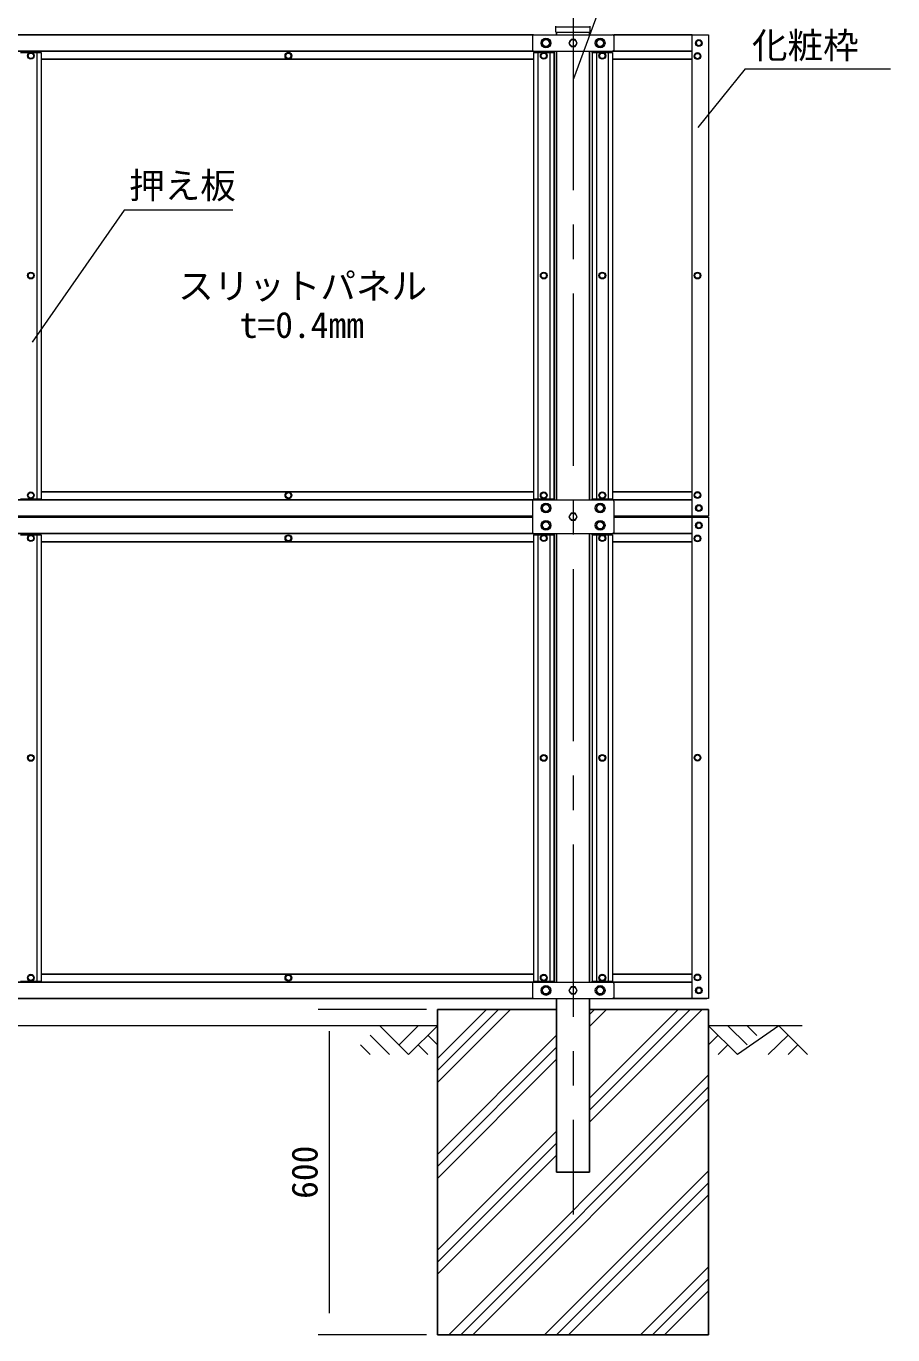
# Model space of a CAD drawing. Units: millimetres, scale not verified. Extents: x -4200 to 4200, y -2970 to 2970.
# Drawn here: x -1896 to -297, y -704 to 1709 of the extents above; entities that cross this region are included whole.
import ezdxf
from ezdxf.enums import TextEntityAlignment as Align

# ---------------------------------------------------------------- set-up
doc = ezdxf.new("R2010")
doc.units = ezdxf.units.MM
doc.header["$LTSCALE"] = 10
doc.linetypes.add('USER1', pattern=[50.8, 31.75, -6.35, 6.35, -6.35])
for name, color, linetype, lineweight in [('0-2_D-STR1', 1, 'Continuous', 25), ('0-3_D-STR3', 3, 'Continuous', 13), ('0-4_D-BMK', 2, 'USER1', 13), ('0-5_D-STR-DIM', 7, 'Continuous', 13), ('0-6_0', 7, 'Continuous', 25), ('0-8_D-STR-TXT', 7, 'Continuous', 13), ('0-B_D-STR4', 7, 'Continuous', 25), ('0-C_D-DCR-HCH', 7, 'Continuous', 13)]:
    doc.layers.add(name, color=color, linetype=linetype, lineweight=lineweight)
doc.styles.add('ＭＳ ゴシック', font='')
doc.styles.get('ＭＳ ゴシック').set_extended_font_data('MS Gothic')

msp = doc.modelspace()

# ---------------------------------------------------------------- linework, layer by layer
at = {"layer": '0-2_D-STR1'}
for p, q in [((-2813.94, 1693.3), (-959.94, 1693.3)), ((-917.19, 1698.51), (-917.19, 1693.3)), ((-856.69, 1698.51), (-856.69, 1693.3)), ((-811.94, 1693.3), (-666.94, 1693.3)), ((-2813.94, 1663.3), (-959.94, 1663.3)), ((-1867.94, 1648.3), (-959.94, 1648.3)), ((-921.94, 835.8), (-921.94, 1663.3)), ((-917.19, 1663.3), (-917.19, 835.8)), ((-856.69, 1663.3), (-856.69, 835.8)), ((-851.94, 1661.05), (-851.94, 1663.3)), ((-813.94, 1648.3), (-666.94, 1648.3)), ((-813.93, 1663.3), (-666.94, 1663.3)), ((-1867.94, 850.8), (-959.94, 850.8)), ((-666.94, 850.8), (-813.94, 850.8)), ((-2813.94, 835.8), (-959.94, 835.8)), ((-851.94, 838.05), (-851.94, 835.8)), ((-666.94, 835.8), (-813.94, 835.8)), ((-2811.94, 805.8), (-961.94, 805.8)), ((-2811.94, 803.8), (-961.94, 803.8)), ((-666.94, 805.8), (-811.94, 805.8)), ((-811.94, 803.8), (-666.94, 803.8)), ((-2813.94, 773.8), (-959.94, 773.8)), ((-921.94, -53.7), (-921.94, 773.8)), ((-917.19, 773.8), (-917.19, -53.7)), ((-856.69, 773.8), (-856.69, -53.7)), ((-851.94, 773.8), (-851.94, 771.55)), ((-813.93, 773.8), (-666.94, 773.8)), ((-1867.94, 758.8), (-959.94, 758.8)), ((-813.94, 758.8), (-666.94, 758.8)), ((-1867.94, -38.7), (-959.94, -38.7)), ((-666.94, -38.7), (-813.94, -38.7)), ((-2813.94, -53.7), (-959.94, -53.7)), ((-851.94, -53.7), (-851.94, -51.45)), ((-666.94, -53.7), (-813.94, -53.7)), ((-2813.93, -83.7), (-959.94, -83.7)), ((-856.69, -83.7), (-856.69, -403.7)), ((-639.94, -83.7), (-813.94, -83.7)), ((-917.19, -403.7), (-856.69, -403.7))]:
    msp.add_line(p, q, dxfattribs=at)
msp.add_lwpolyline([(-917.19, -83.7), (-917.19, -403.7), (-856.69, -403.7)], dxfattribs=at)
at = {"layer": '0-3_D-STR3'}
for p, q in [((-961.94, 1691.3), (-961.94, 1665.3)), ((-959.94, 1693.3), (-813.94, 1693.3)), ((-918.39, 1698.51), (-918.39, 1709.38)), ((-918.39, 1698.51), (-855.49, 1698.51)), ((-917.19, 1708.3), (-856.69, 1708.3)), ((-855.49, 1698.51), (-855.49, 1709.38)), ((-811.94, 1691.3), (-811.94, 1665.3)), ((-1905.94, 1661.05), (-1867.94, 1661.05)), ((-1875.94, 1661.05), (-1875.94, 838.05)), ((-1867.94, 1661.05), (-1867.94, 838.05)), ((-959.94, 1663.3), (-813.94, 1663.3)), ((-959.94, 1661.05), (-921.94, 1661.05)), ((-959.94, 1661.05), (-959.94, 838.05)), ((-951.94, 1661.05), (-951.94, 838.05)), ((-929.94, 1661.05), (-929.94, 838.05)), ((-921.94, 1661.05), (-921.94, 838.05)), ((-851.94, 1661.05), (-813.94, 1661.05)), ((-851.94, 1661.05), (-851.94, 838.05)), ((-843.94, 1661.05), (-843.94, 838.05)), ((-821.94, 1661.05), (-821.94, 838.05)), ((-813.94, 1661.05), (-813.94, 838.05)), ((-1905.94, 838.05), (-1867.94, 838.05)), ((-961.94, 833.8), (-961.94, 775.8)), ((-959.94, 838.05), (-921.94, 838.05)), ((-959.94, 835.8), (-813.94, 835.8)), ((-851.94, 838.05), (-813.94, 838.05)), ((-811.94, 833.8), (-811.94, 775.8)), ((-639.94, 803.8), (-666.94, 803.8)), ((-959.94, 773.8), (-813.94, 773.8)), ((-1905.94, 771.55), (-1867.94, 771.55)), ((-1875.94, 771.55), (-1875.94, -51.45)), ((-1867.94, 771.55), (-1867.94, -51.45)), ((-959.94, 771.55), (-921.94, 771.55)), ((-959.94, 771.55), (-959.94, -51.45)), ((-951.94, 771.55), (-951.94, -51.45)), ((-929.94, 771.55), (-929.94, -51.45)), ((-921.94, 771.55), (-921.94, -51.45)), ((-851.94, 771.55), (-813.94, 771.55)), ((-851.94, 771.55), (-851.94, -51.45)), ((-843.94, 771.55), (-843.94, -51.45)), ((-821.94, 771.55), (-821.94, -51.45)), ((-813.94, 771.55), (-813.94, -51.45)), ((-1905.94, -51.45), (-1867.94, -51.45)), ((-961.94, -55.7), (-961.94, -81.7)), ((-959.94, -51.45), (-921.94, -51.45)), ((-959.94, -53.7), (-813.94, -53.7)), ((-851.94, -51.45), (-813.94, -51.45)), ((-811.94, -55.7), (-811.94, -81.7)), ((-959.94, -83.7), (-813.94, -83.7)), ((-636.94, -83.7), (-666.94, -83.7)), ((-666.94, -83.7), (-665.34, -83.7))]:
    msp.add_line(p, q, dxfattribs=at)
for points in [[(-636.94, 805.8), (-666.94, 805.8), (-666.94, 1693.3), (-636.94, 1693.3)], [(-929.44, 1678.3), (-933.18, 1684.8), (-940.7, 1684.8), (-944.44, 1678.3), (-940.7, 1671.8), (-933.18, 1671.8)], [(-879.44, 1678.3), (-883.18, 1684.8), (-890.7, 1684.8), (-894.44, 1678.3), (-890.7, 1671.8), (-883.18, 1671.8)], [(-829.44, 1678.3), (-833.18, 1684.8), (-840.7, 1684.8), (-844.44, 1678.3), (-840.7, 1671.8), (-833.18, 1671.8)], [(-649.17, 1678.3), (-652.05, 1683.3), (-657.83, 1683.3), (-660.71, 1678.3), (-657.83, 1673.3), (-652.05, 1673.3)], [(-1892.71, 1654.8), (-1889.83, 1659.8), (-1884.05, 1659.8), (-1881.17, 1654.8), (-1884.05, 1649.8), (-1889.83, 1649.8)], [(-1406.17, 1654.8), (-1409.05, 1659.8), (-1414.83, 1659.8), (-1417.71, 1654.8), (-1414.83, 1649.8), (-1409.05, 1649.8)], [(-946.71, 1654.8), (-943.83, 1659.8), (-938.05, 1659.8), (-935.17, 1654.8), (-938.05, 1649.8), (-943.83, 1649.8)], [(-838.71, 1654.8), (-835.83, 1659.8), (-830.05, 1659.8), (-827.17, 1654.8), (-830.05, 1649.8), (-835.83, 1649.8)], [(-651.67, 1654.3), (-654.55, 1659.3), (-660.33, 1659.3), (-663.21, 1654.3), (-660.33, 1649.3), (-654.55, 1649.3)], [(-1892.71, 1249.55), (-1889.83, 1254.55), (-1884.05, 1254.55), (-1881.17, 1249.55), (-1884.05, 1244.55), (-1889.83, 1244.55)], [(-946.71, 1249.55), (-943.83, 1254.55), (-938.05, 1254.55), (-935.17, 1249.55), (-938.05, 1244.55), (-943.83, 1244.55)], [(-838.71, 1249.55), (-835.83, 1254.55), (-830.05, 1254.55), (-827.17, 1249.55), (-830.05, 1244.55), (-835.83, 1244.55)], [(-651.67, 1249.55), (-654.55, 1254.55), (-660.33, 1254.55), (-663.21, 1249.55), (-660.33, 1244.55), (-654.55, 1244.55)], [(-1892.71, 844.3), (-1889.83, 849.3), (-1884.05, 849.3), (-1881.17, 844.3), (-1884.05, 839.3), (-1889.83, 839.3)], [(-1406.17, 844.3), (-1409.05, 849.3), (-1414.83, 849.3), (-1417.71, 844.3), (-1414.83, 839.3), (-1409.05, 839.3)], [(-946.71, 844.3), (-943.83, 849.3), (-938.05, 849.3), (-935.17, 844.3), (-938.05, 839.3), (-943.83, 839.3)], [(-838.71, 844.3), (-835.83, 849.3), (-830.05, 849.3), (-827.17, 844.3), (-830.05, 839.3), (-835.83, 839.3)], [(-651.67, 844.8), (-654.55, 839.8), (-660.33, 839.8), (-663.21, 844.8), (-660.33, 849.8), (-654.55, 849.8)], [(-929.44, 820.8), (-933.18, 827.3), (-940.7, 827.3), (-944.44, 820.8), (-940.7, 814.3), (-933.18, 814.3)], [(-829.44, 820.8), (-833.18, 827.3), (-840.7, 827.3), (-844.44, 820.8), (-840.7, 814.3), (-833.18, 814.3)], [(-649.17, 820.8), (-652.05, 825.8), (-657.83, 825.8), (-660.71, 820.8), (-657.83, 815.8), (-652.05, 815.8)], [(-879.44, 804.8), (-883.18, 811.3), (-890.7, 811.3), (-894.44, 804.8), (-890.7, 798.3), (-883.18, 798.3)], [(-636.94, -83.7), (-666.94, -83.7), (-666.94, 803.8), (-636.94, 803.8)], [(-929.44, 788.8), (-933.18, 795.3), (-940.7, 795.3), (-944.44, 788.8), (-940.7, 782.3), (-933.18, 782.3)], [(-829.44, 788.8), (-833.18, 795.3), (-840.7, 795.3), (-844.44, 788.8), (-840.7, 782.3), (-833.18, 782.3)], [(-649.17, 788.8), (-652.05, 793.8), (-657.83, 793.8), (-660.71, 788.8), (-657.83, 783.8), (-652.05, 783.8)], [(-1892.71, 765.3), (-1889.83, 770.3), (-1884.05, 770.3), (-1881.17, 765.3), (-1884.05, 760.3), (-1889.83, 760.3)], [(-1406.17, 765.3), (-1409.05, 770.3), (-1414.83, 770.3), (-1417.71, 765.3), (-1414.83, 760.3), (-1409.05, 760.3)], [(-1406.17, 765.3), (-1409.05, 770.3), (-1414.83, 770.3), (-1417.71, 765.3), (-1414.83, 760.3), (-1409.05, 760.3)], [(-946.71, 765.3), (-943.83, 770.3), (-938.05, 770.3), (-935.17, 765.3), (-938.05, 760.3), (-943.83, 760.3)], [(-838.71, 765.3), (-835.83, 770.3), (-830.05, 770.3), (-827.17, 765.3), (-830.05, 760.3), (-835.83, 760.3)], [(-651.67, 764.8), (-654.55, 769.8), (-660.33, 769.8), (-663.21, 764.8), (-660.33, 759.8), (-654.55, 759.8)], [(-1892.71, 360.05), (-1889.83, 365.05), (-1884.05, 365.05), (-1881.17, 360.05), (-1884.05, 355.05), (-1889.83, 355.05)], [(-946.71, 360.05), (-943.83, 365.05), (-938.05, 365.05), (-935.17, 360.05), (-938.05, 355.05), (-943.83, 355.05)], [(-838.71, 360.05), (-835.83, 365.05), (-830.05, 365.05), (-827.17, 360.05), (-830.05, 355.05), (-835.83, 355.05)], [(-651.67, 360.55), (-654.55, 365.55), (-660.33, 365.55), (-663.21, 360.55), (-660.33, 355.55), (-654.55, 355.55)], [(-1892.71, -45.2), (-1889.83, -40.2), (-1884.05, -40.2), (-1881.17, -45.2), (-1884.05, -50.2), (-1889.83, -50.2)], [(-1406.17, -45.2), (-1409.05, -40.2), (-1414.83, -40.2), (-1417.71, -45.2), (-1414.83, -50.2), (-1409.05, -50.2)], [(-946.71, -45.2), (-943.83, -40.2), (-938.05, -40.2), (-935.17, -45.2), (-938.05, -50.2), (-943.83, -50.2)], [(-838.71, -45.2), (-835.83, -40.2), (-830.05, -40.2), (-827.17, -45.2), (-830.05, -50.2), (-835.83, -50.2)], [(-651.67, -44.7), (-654.55, -49.7), (-660.33, -49.7), (-663.21, -44.7), (-660.33, -39.7), (-654.55, -39.7)], [(-929.44, -68.7), (-933.18, -62.2), (-940.7, -62.2), (-944.44, -68.7), (-940.7, -75.2), (-933.18, -75.2)], [(-879.44, -68.7), (-883.18, -62.2), (-890.7, -62.2), (-894.44, -68.7), (-890.7, -75.2), (-883.18, -75.2)], [(-829.44, -68.7), (-833.18, -62.2), (-840.7, -62.2), (-844.44, -68.7), (-840.7, -75.2), (-833.18, -75.2)], [(-649.17, -68.7), (-652.05, -63.7), (-657.83, -63.7), (-660.71, -68.7), (-657.83, -73.7), (-652.05, -73.7)]]:
    msp.add_lwpolyline(points, close=True, dxfattribs=at)
for centre, radius in [((-936.94, 1678.3), 9), ((-936.94, 1678.3), 6.5), ((-886.94, 1678.3), 6.5), ((-836.94, 1678.3), 9), ((-836.94, 1678.3), 6.5), ((-654.94, 1678.3), 6.25), ((-654.94, 1678.3), 5), ((-1886.94, 1654.8), 6.25), ((-1886.94, 1654.8), 5), ((-1411.94, 1654.8), 6.25), ((-1411.94, 1654.8), 5), ((-940.94, 1654.8), 6.25), ((-940.94, 1654.8), 5), ((-832.94, 1654.8), 6.25), ((-832.94, 1654.8), 5), ((-657.44, 1654.3), 6.25), ((-657.44, 1654.3), 5), ((-1886.94, 1249.55), 6.25), ((-940.94, 1249.55), 6.25), ((-832.94, 1249.55), 6.25), ((-657.44, 1249.55), 6.25), ((-1886.94, 1249.55), 5), ((-940.94, 1249.55), 5), ((-832.94, 1249.55), 5), ((-657.44, 1249.55), 5), ((-1886.94, 844.3), 6.25), ((-1886.94, 844.3), 5), ((-1411.94, 844.3), 6.25), ((-1411.94, 844.3), 5), ((-940.94, 844.3), 6.25), ((-940.94, 844.3), 5), ((-832.94, 844.3), 6.25), ((-832.94, 844.3), 5), ((-657.44, 844.8), 6.25), ((-657.44, 844.8), 5), ((-936.94, 820.8), 9), ((-936.94, 820.8), 6.5), ((-836.94, 820.8), 9), ((-836.94, 820.8), 6.5), ((-654.94, 820.8), 6.25), ((-654.94, 820.8), 5), ((-936.94, 788.8), 9), ((-886.94, 804.8), 6.5), ((-836.94, 788.8), 9), ((-936.94, 788.8), 6.5), ((-836.94, 788.8), 6.5), ((-654.94, 788.8), 6.25), ((-654.94, 788.8), 5), ((-1886.94, 765.3), 6.25), ((-1886.94, 765.3), 5), ((-1411.94, 765.3), 6.25), ((-1411.94, 765.3), 6.25), ((-1411.94, 765.3), 5), ((-1411.94, 765.3), 5), ((-940.94, 765.3), 6.25), ((-940.94, 765.3), 5), ((-832.94, 765.3), 6.25), ((-832.94, 765.3), 5), ((-657.44, 764.8), 6.25), ((-657.44, 764.8), 5), ((-1886.94, 360.05), 6.25), ((-1886.94, 360.05), 5), ((-940.94, 360.05), 6.25), ((-940.94, 360.05), 5), ((-832.94, 360.05), 6.25), ((-832.94, 360.05), 5), ((-657.44, 360.55), 6.25), ((-657.44, 360.55), 5), ((-1886.94, -45.2), 6.25), ((-1886.94, -45.2), 5), ((-1411.94, -45.2), 6.25), ((-1411.94, -45.2), 5), ((-940.94, -45.2), 6.25), ((-940.94, -45.2), 5), ((-832.94, -45.2), 6.25), ((-832.94, -45.2), 5), ((-657.44, -44.7), 6.25), ((-657.44, -44.7), 5), ((-936.94, -68.7), 9), ((-936.94, -68.7), 6.5), ((-886.94, -68.7), 6.5), ((-836.94, -68.7), 9), ((-836.94, -68.7), 6.5), ((-654.94, -68.7), 6.25), ((-654.94, -68.7), 5)]:
    msp.add_circle(centre, radius, dxfattribs=at)
for centre, start, end in [((-959.94, 1691.3), 90, 180), ((-813.94, 1691.3), 0, 90), ((-959.94, 1665.3), 180, 270), ((-813.94, 1665.3), 270, 0), ((-959.94, 833.8), 90, 180), ((-813.94, 833.8), 0, 90), ((-959.94, 775.8), 180, 270), ((-813.94, 775.8), 270, 0), ((-959.94, -55.7), 90, 180), ((-813.94, -55.7), 0, 90), ((-959.94, -81.7), 180, 270), ((-813.94, -81.7), 270, 0)]:
    msp.add_arc(centre, 2, start, end, dxfattribs=at)
at = {"layer": '0-4_D-BMK'}
msp.add_line((-886.94, 1724.43), (-886.94, -481.87), dxfattribs=at)
at = {"layer": '0-5_D-STR-DIM'}
for p, q in [((-1156.94, -103.7), (-1356.94, -103.7)), ((-1336.94, -143.7), (-1336.94, -663.7)), ((-1156.94, -703.7), (-1356.94, -703.7))]:
    msp.add_line(p, q, dxfattribs=at)
at = {"layer": '0-6_0'}
for centre in [(-654.94, 1678.3), (-654.94, 1678.3), (-654.94, 820.8), (-654.94, 788.8), (-654.94, 788.8), (-654.94, -68.7)]:
    msp.add_circle(centre, 5, dxfattribs=at)
at = {"layer": '0-8_D-STR-TXT'}
for q in [(-656.64, 1522.69), (-301.39, 1630.58)]:
    msp.add_line((-569.46, 1630.58), q, dxfattribs=at)
for points in [[(80.66, 1809.86), (-813.61, 1809.86), (-885.91, 1612.15)], [(-1514.51, 1370.26), (-1714.86, 1370.26), (-1884.63, 1126.62)]]:
    msp.add_lwpolyline(points, dxfattribs=at)
at = {"layer": '0-B_D-STR4'}
for p, q in [((-1136.94, -103.7), (-1136.94, -703.7)), ((-917.19, -103.7), (-1136.94, -103.7)), ((-636.94, -103.7), (-856.69, -103.7)), ((-636.94, -103.7), (-636.94, -703.7)), ((-1136.94, -703.7), (-636.94, -703.7))]:
    msp.add_line(p, q, dxfattribs=at)
at = {"layer": '0-C_D-DCR-HCH'}
for p, q in [((-1136.94, -238.4), (-1002.24, -103.7)), ((-1136.94, -216.31), (-1024.34, -103.7)), ((-1136.94, -194.21), (-1046.43, -103.7)), ((-856.69, -134.93), (-825.46, -103.7)), ((-856.69, -311.71), (-648.68, -103.7)), ((-856.69, -112.83), (-847.56, -103.7)), ((-856.69, -289.61), (-670.78, -103.7)), ((-856.69, -267.51), (-692.88, -103.7)), ((-1136.94, -133.7), (-2636.94, -133.7)), ((-1243.36, -133.7), (-1190.15, -186.91)), ((-1207.89, -169.18), (-1172.41, -133.7)), ((-1190.15, -186.91), (-1136.94, -133.7)), ((-464.12, -133.7), (-636.94, -133.7)), ((-583.73, -186.91), (-636.94, -133.7)), ((-565.99, -169.18), (-601.47, -133.7)), ((-507.69, -133.7), (-583.73, -186.91)), ((-548.16, -151.53), (-565.99, -133.7)), ((-507.69, -133.7), (-454.48, -186.91)), ((-1261.1, -151.44), (-1225.46, -186.91)), ((-1154.68, -151.44), (-1136.94, -169.1)), ((-1136.94, -370.99), (-917.19, -151.24)), ((-619.2, -151.44), (-636.94, -169.1)), ((-489.96, -151.44), (-526.81, -186.91)), ((-1278.84, -169.18), (-1261.02, -186.91)), ((-1172.41, -169.18), (-1154.6, -186.91)), ((-1136.94, -393.08), (-917.19, -173.33)), ((-601.47, -169.18), (-619.28, -186.91)), ((-472.22, -169.18), (-490.04, -186.91)), ((-1136.94, -415.18), (-917.19, -195.43)), ((-1116.1, -703.7), (-636.94, -224.54)), ((-1094.01, -703.7), (-636.94, -246.64)), ((-1071.91, -703.7), (-636.94, -268.73)), ((-1136.94, -547.76), (-917.19, -328.01)), ((-1136.94, -569.86), (-917.19, -350.11)), ((-1136.94, -591.96), (-917.19, -372.21)), ((-939.33, -703.7), (-636.94, -401.32)), ((-917.23, -703.7), (-636.94, -423.41)), ((-895.13, -703.7), (-636.94, -445.51)), ((-762.55, -703.7), (-636.94, -578.09)), ((-740.45, -703.7), (-636.94, -600.19)), ((-718.35, -703.7), (-636.94, -622.29))]:
    msp.add_line(p, q, dxfattribs=at)

# ---------------------------------------------------------------- texts
at = {"layer": '0-5_D-STR-DIM', "style": 'ＭＳ ゴシック'}
msp.add_text('600', height=48.09, rotation=90, dxfattribs=at).set_placement((-1343.69, -452.95), align=Align.BOTTOM_LEFT)
at = {"layer": '0-8_D-STR-TXT', "style": 'ＭＳ ゴシック'}
for s, p in [('化粧枠', (-556.91, 1635.45)), ('押え板', (-1705.66, 1377.11)), ('スリットパネル', (-1615.29, 1191.77)), ('t=0.4mm', (-1501.58, 1120.12))]:
    msp.add_text(s, height=48.09, dxfattribs=at).set_placement(p, align=Align.BOTTOM_LEFT)

doc.saveas('drawing.dxf')
